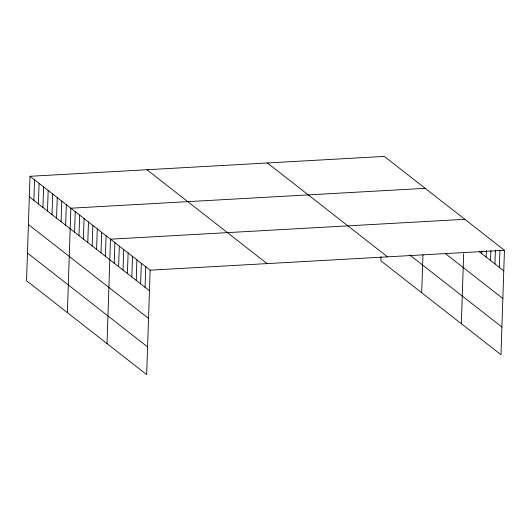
<?xml version="1.0" encoding="UTF-8"?>
<svg xmlns="http://www.w3.org/2000/svg" width="531" height="531" viewBox="0 0 531 531"><rect width="100%" height="100%" fill="white"/><g stroke="black" fill="none" stroke-linecap="round" stroke-linejoin="round"><path stroke-width="0.8" d="M30.015 176.292L26.55 280.713L146.669 374.587L150.134 270.173L30.015 176.292L384.331 156.413L504.45 250.287L500.985 354.708L380.866 260.827L380.999 256.758M33.871 200.386L34.555 179.843M38.411 203.931L39.088 183.387M42.945 207.482L43.628 186.932M47.485 211.026L48.168 190.483M52.025 214.57L52.702 194.027M56.558 218.122L57.242 197.572M61.098 221.666L61.782 201.123M65.638 225.21L66.315 204.667M67.391 312.626L70.855 208.212L425.172 188.332M74.579 232.2L75.256 211.657M78.98 235.645L79.663 215.095M83.387 239.083L84.071 218.54M87.788 242.528L88.471 221.985M92.195 245.966L92.879 225.423M96.602 249.411L97.279 228.868M101.003 252.856L101.686 232.306M105.41 256.294L106.087 235.751M107.03 343.61L110.494 239.189L464.811 219.31M114.218 263.177L114.895 242.634M118.619 266.622L119.302 246.079M123.026 270.067L123.71 249.517M127.427 273.505L128.11 252.962M131.834 276.95L132.518 256.4M136.241 280.388L136.918 259.845M140.642 283.833L141.326 263.29M145.049 287.278L145.726 266.728M421.707 292.747L422.968 254.774M461.346 323.724L463.669 253.692M481.75 253.626L481.829 251.156M486.15 257.064L486.369 250.493M490.558 260.509L490.883 250.645M494.958 263.947L495.423 249.982M499.366 267.392L499.936 250.134M150.134 270.173L504.45 250.287M479.227 251.654L503.766 270.837M445.595 253.765L502.85 298.508M409.66 254.933L501.901 327.03M267.405 162.971L387.524 256.851M146.941 169.734L267.06 263.608M29.331 196.842L149.45 290.716M28.415 224.52L148.534 318.394M27.466 253.035L147.585 346.909"/></g></svg>
